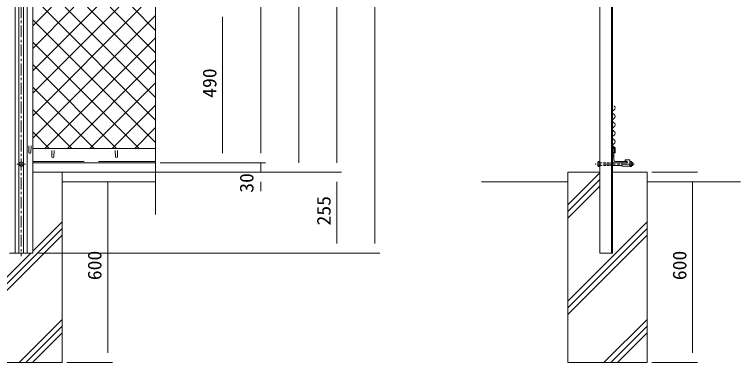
# Model space of a CAD drawing. Units: millimetres, scale not verified. Extents: x -4455 to 4455, y -3150 to 3150.
# Drawn here: x -1447 to 842, y -786 to 311 of the extents above; entities that cross this region are included whole.
import ezdxf
from ezdxf.enums import TextEntityAlignment as Align

# ---------------------------------------------------------------- set-up
doc = ezdxf.new("R2010")
doc.units = ezdxf.units.MM
doc.header["$LTSCALE"] = 30
for name, pattern in [('DASHED', [7.5, 6, -1.5]), ('USER1', [2, 1.25, -0.25, 0.25, -0.25]), ('USER2', [0.375, 0.25, -0.125])]:
    doc.linetypes.add(name, pattern=pattern)
for name, color, linetype, lineweight in [('0-0_1部材', 3, 'Continuous', 18), ('0-1_5寸法', 1, 'Continuous', 18), ('0-3_8部品', 3, 'Continuous', 18), ('0-5_0', 3, 'Continuous', 18), ('0-6_4基礎', 4, 'Continuous', 18), ('0-7_2網', 4, 'Continuous', 18), ('0-8_AMI', 3, 'Continuous', 18), ('0-B_中心線', 1, 'USER1', 18), ('0-E_GL', 7, 'Continuous', 9)]:
    doc.layers.add(name, color=color, linetype=linetype, lineweight=lineweight)
doc.styles.add('ＭＳ ゴシック', font='')
doc.styles.get('ＭＳ ゴシック').set_extended_font_data('MS Gothic')

msp = doc.modelspace()

# ---------------------------------------------------------------- linework, layer by layer
at = {"layer": '0-0_1部材'}
for p, q in [((-1444.51, 1824.06), (-1444.51, -440.94)), ((-1433.01, 1824.06), (-1433.01, -440.94)), ((-1418.01, 1824.06), (-1418.01, -440.94)), ((-1406.51, 1824.06), (-1406.51, -440.94)), ((-1329.26, -117.44), (-1328.51, -137.94)), ((-1321.76, -117.44), (-1322.51, -137.94)), ((-1129.26, -117.44), (-1128.51, -137.94)), ((-1121.76, -117.44), (-1122.51, -137.94))]:
    msp.add_line(p, q, dxfattribs=at)
at = {"layer": '0-0_1部材', "color": 7, "lineweight": 9}
for p, q in [((-1389.01, 1824.06), (-1389.01, -440.94)), ((398.22, 1824.06), (398.22, -440.94)), ((434.72, 1824.06), (434.72, -440.94)), ((438.22, 1374.06), (438.22, -440.94)), ((-1002.19, -110.94), (-1389.01, -110.94)), ((438.22, -102.92), (446.6, -109.4)), ((438.22, -107.35), (443.1, -111.12)), ((438.22, -110.94), (438.22, -150.94)), ((438.22, -110.94), (439.22, -110.94)), ((442.22, -113.94), (442.22, -147.44)), ((443.1, -124.79), (443.1, -111.12)), ((446.6, -124.79), (446.6, -109.4)), ((446.6, -124.79), (443.1, -124.79)), ((-1002.19, -155.94), (-1389.01, -155.94)), ((446.72, -151.94), (480.22, -151.94))]:
    msp.add_line(p, q, dxfattribs=at)
at = {"layer": '0-0_1部材', "color": 4}
msp.add_line((-1002.19, -319.73), (-1002.19, 502.99), dxfattribs=at)
at = {"layer": '0-0_1部材', "color": 1, "linetype": 'DASHED'}
msp.add_line((-1002.19, -151.94), (-1389.01, -151.94), dxfattribs=at)
at = {"layer": '0-0_1部材', "color": 7, "lineweight": 9}
msp.add_lwpolyline([(443.22, -155.94), (483.22, -155.94), (483.22, -154.94)], dxfattribs=at)
for centre, radius, start, end in [((439.22, -113.94), 3, 0, 90), ((443.22, -150.94), 5, 180, 270), ((446.72, -147.44), 4.5, 180, 270), ((480.22, -154.94), 3, 0, 90)]:
    msp.add_arc(centre, radius, start, end, dxfattribs=at)
at = {"layer": '0-0_1部材'}
for centre in [(-1325.51, -137.94), (-1125.51, -137.94)]:
    msp.add_arc(centre, 3, 180, 0, dxfattribs=at)
at = {"layer": '0-1_5寸法'}
for p, q in [((-430.62, 1744.06), (-430.62, -155.94)), ((-670.62, -125.94), (-670.62, 1284.06)), ((-550.62, 1284.06), (-550.62, -155.94)), ((-790.62, -125.94), (-790.62, 304.06)), ((-670.62, -125.94), (-670.62, -95.94)), ((-987.19, -155.94), (-655.62, -155.94)), ((-987.19, -155.94), (-655.62, -155.94)), ((-987.19, -155.94), (-775.62, -155.94)), ((-670.62, -155.94), (-670.62, -185.94)), ((-1299.41, -185.94), (-415.62, -185.94)), ((-1281.56, -185.94), (-415.62, -185.94)), ((-1281.56, -185.94), (-1137.94, -185.94)), ((-987.19, -185.94), (-535.62, -185.94)), ((-987.19, -185.94), (-655.62, -185.94)), ((562.17, -185.94), (705.78, -185.94)), ((-1152.94, -215.94), (-1152.94, -755.94)), ((-670.62, -215.94), (-670.62, -245.94)), ((-430.62, -215.94), (-430.62, -410.94)), ((690.78, -215.94), (690.78, -755.94)), ((-1370.86, -440.94), (-415.62, -440.94)), ((-1281.56, -785.94), (-1137.94, -785.94)), ((562.17, -785.94), (705.78, -785.94))]:
    msp.add_line(p, q, dxfattribs=at)
at = {"layer": '0-3_8部品'}
for p, q in [((391.82, -154.47), (392.93, -152.55)), ((392.51, -156.39), (398.22, -156.39)), ((438.22, -156.39), (468.03, -156.39)), ((468.03, -156.21), (482.78, -156.21)), ((468.03, -166.71), (468.03, -156.21)), ((478.03, -146.71), (493.03, -146.71)), ((478.03, -151.71), (478.03, -146.71)), ((478.03, -151.71), (482.78, -151.71)), ((493.03, -166.71), (493.03, -146.71)), ((493.03, -152.55), (493.03, -168.23)), ((498.32, -152.55), (493.03, -152.55)), ((498.74, -156.39), (493.03, -156.39)), ((499.43, -154.47), (498.32, -152.55)), ((499.43, -154.47), (499.43, -166.31)), ((392.51, -164.39), (398.22, -164.39)), ((392.93, -168.23), (398.22, -168.23)), ((438.22, -164.39), (468.03, -164.39)), ((468.03, -166.71), (493.03, -166.71)), ((498.74, -164.39), (493.03, -164.39))]:
    msp.add_line(p, q, dxfattribs=at)
at = {"layer": '0-3_8部品', "linetype": 'USER2'}
for p, q in [((398.22, -156.39), (438.22, -156.39)), ((398.22, -164.39), (438.22, -164.39))]:
    msp.add_line(p, q, dxfattribs=at)
at = {"layer": '0-3_8部品', "color": 1, "linetype": 'USER1'}
for p, q in [((-1438.94, -160.39), (-1412.06, -160.39)), ((506.45, -160.39), (383.17, -160.39))]:
    msp.add_line(p, q, dxfattribs=at)
at = {"layer": '0-3_8部品'}
for points in [[(391.82, -154.47), (391.82, -166.31), (392.93, -168.23)], [(392.93, -152.55), (398.22, -152.55), (398.22, -168.23)], [(499.43, -166.31), (498.32, -168.23), (493.03, -168.23)]]:
    msp.add_lwpolyline(points, dxfattribs=at)
msp.add_circle((-1425.51, -160.39), 6.8, dxfattribs=at)
for centre, radius, start, end in [((394.85, -154.47), 3.03, 180, 219.3382), ((403.82, -160.39), 12, 160.52878, 199.47122), ((482.78, -153.96), 2.25, 270, 90), ((496.4, -154.47), 3.03, 320.6618, 0), ((487.43, -160.39), 12, 340.52878, 19.47122), ((496.27, -160.39), 6.71, 298.05542, 61.94458), ((394.85, -166.31), 3.03, 140.6618, 180), ((496.4, -166.31), 3.03, 0, 39.3382)]:
    msp.add_arc(centre, radius, start, end, dxfattribs=at)
at = {"layer": '0-5_0'}
for p, q in [((-1402.01, -102.92), (-1401.26, -123.42)), ((-1394.51, -102.92), (-1395.26, -123.42))]:
    msp.add_line(p, q, dxfattribs=at)
msp.add_arc((-1398.26, -123.42), 3, 180, 0, dxfattribs=at)
at = {"layer": '0-6_4基礎', "color": 7, "lineweight": 9}
for p, q in [((-1389.01, -185.94), (-1296.56, -185.94)), ((-1296.56, -785.94), (-1296.56, -185.94)), ((297.17, -785.94), (297.17, -185.94)), ((297.17, -185.94), (398.22, -185.94)), ((438.22, -185.94), (547.17, -185.94)), ((547.17, -785.94), (547.17, -185.94)), ((-1546.56, -785.94), (-1296.56, -785.94)), ((297.17, -785.94), (547.17, -785.94))]:
    msp.add_line(p, q, dxfattribs=at)
at = {"layer": '0-6_4基礎'}
for p, q in [((297.17, -288.72), (398.22, -187.67)), ((297.17, -309.93), (398.22, -208.88)), ((297.17, -331.14), (398.22, -230.09)), ((-1389.01, -434.63), (-1296.56, -342.18)), ((297.17, -592.18), (547.17, -342.18)), ((-1546.56, -613.39), (-1296.56, -363.39)), ((297.17, -613.39), (547.17, -363.39)), ((-1546.56, -634.6), (-1296.56, -384.6)), ((297.17, -634.6), (547.17, -384.6)), ((-1546.56, -592.18), (-1395.32, -440.94)), ((-1432.5, -785.94), (-1296.56, -650)), ((411.23, -785.94), (547.17, -650)), ((-1411.29, -785.94), (-1296.56, -671.21)), ((432.44, -785.94), (547.17, -671.21)), ((-1390.08, -785.94), (-1296.56, -692.42)), ((453.65, -785.94), (547.17, -692.42))]:
    msp.add_line(p, q, dxfattribs=at)
at = {"layer": '0-7_2網', "color": 1}
for p, q in [((-310.62, -410.94), (-310.62, 1794.06)), ((-1370.86, -440.94), (-295.62, -440.94))]:
    msp.add_line(p, q, dxfattribs=at)
at = {"layer": '0-7_2網'}
for p, q in [((-1389.01, 275.01), (-1329.96, 334.06)), ((-1389.01, 204.3), (-1259.25, 334.06)), ((-1389.01, 62.88), (-1117.82, 334.06)), ((-1389.01, -7.84), (-1047.11, 334.06)), ((-1002.19, -21.56), (-1357.81, 334.06)), ((-1002.19, 49.15), (-1287.1, 334.06)), ((-1002.19, 119.86), (-1216.39, 334.06)), ((-1002.19, 190.57), (-1145.67, 334.06)), ((-1002.19, 261.29), (-1074.96, 334.06)), ((-1389.01, -78.55), (-1002.19, 308.27)), ((-1002.19, -92.27), (-1389.01, 294.55)), ((-1350.69, -110.94), (-1002.19, 237.56)), ((-1054.23, -110.94), (-1389.01, 223.84)), ((-1279.98, -110.94), (-1002.19, 166.85)), ((-1124.94, -110.94), (-1389.01, 153.13)), ((-1209.27, -110.94), (-1002.19, 96.14)), ((-1195.65, -110.94), (-1389.01, 82.41)), ((-1138.56, -110.94), (-1002.19, 25.43)), ((-1266.36, -110.94), (-1389.01, 11.7)), ((-1067.85, -110.94), (-1002.19, -45.28)), ((-1337.07, -110.94), (-1389.01, -59.01))]:
    msp.add_line(p, q, dxfattribs=at)
msp.add_lwpolyline([(-1389.01, 133.59), (-1188.54, 334.06), (-1015.74, 506.85)], dxfattribs=at)
at = {"layer": '0-7_2網', "color": 3}
for centre, start, end in [((438.86, 16.76), 298.07249, 61.92751), ((445.98, 3.43), 118.07249, 241.92751)]:
    msp.add_arc(centre, 7.56, start, end, dxfattribs=at)
at = {"layer": '0-8_AMI'}
for centre, start, end in [((445.98, -23.24), 118.07249, 241.92751), ((438.86, -9.91), 298.07249, 61.92751), ((445.98, -49.91), 118.07249, 241.92751), ((438.86, -36.57), 298.07249, 61.92751), ((438.86, -63.24), 298.07249, 61.92751), ((445.98, -76.57), 118.07249, 241.92751), ((438.86, -89.91), 298.07249, 61.92751), ((445.98, -103.24), 118.07249, 241.92751), ((438.86, -116.57), 298.07249, 61.92751), ((445.98, -129.91), 118.07249, 241.92751)]:
    msp.add_arc(centre, 7.56, start, end, dxfattribs=at)
at = {"layer": '0-B_中心線'}
msp.add_line((-1425.51, 1836.86), (-1425.51, -450.31), dxfattribs=at)
at = {"layer": '0-E_GL'}
for p, q in [((-1296.56, -215.94), (-1002.19, -215.94)), ((297.17, -215.94), (25.49, -215.94)), ((547.17, -215.94), (841.54, -215.94)), ((-1462.01, -440.94), (-1389.01, -440.94)), ((398.22, -440.94), (438.22, -440.94))]:
    msp.add_line(p, q, dxfattribs=at)

# ---------------------------------------------------------------- texts
at = {"layer": '0-1_5寸法', "color": 3, "style": 'ＭＳ ゴシック', "width": 1.05}
for s, p in [('490', (-797.29, 48.56)), ('30', (-680.47, -250.81)), ('255', (-437.29, -353.94)), ('600', (-1159.62, -526.44)), ('600', (684.11, -526.44))]:
    msp.add_text(s, height=43.33, rotation=90, dxfattribs=at).set_placement(p, align=Align.BOTTOM_LEFT)

doc.saveas('drawing.dxf')
